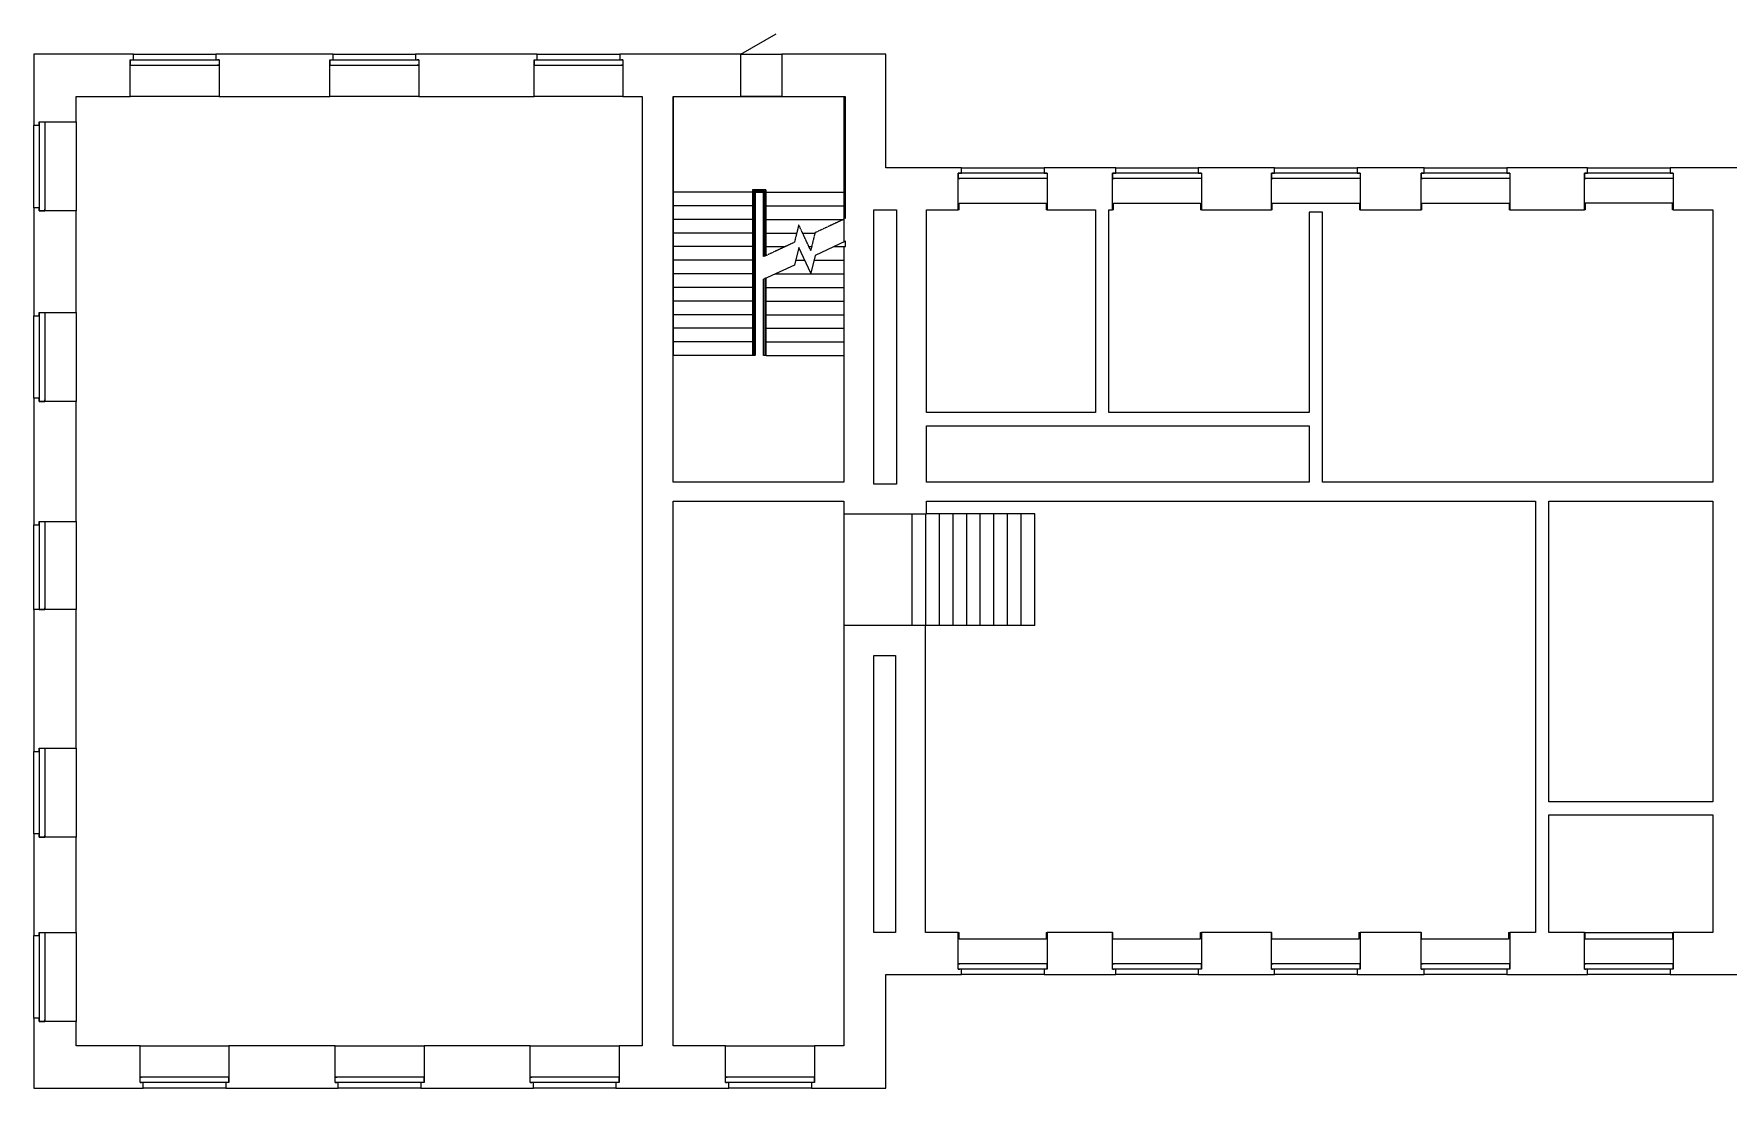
# Model space of a CAD drawing. Extents: x -1617 to 99819, y 14431 to 37839.
# Drawn here: x -1617 to 35726, y 14431 to 37661 of the extents above; entities that cross this region are included whole.
import ezdxf

# ---------------------------------------------------------------- set-up
doc = ezdxf.new("R2010")
doc.units = 0
doc.linetypes.add('ADSK_СВЕРХУ', pattern=[4.5, 3, -1.5])
doc.linetypes.add('ADSK_ШТРИХ_Ш3_П1_5', pattern=[4.5, 3, -1.5])
for name, color, linetype in [('_РАЗДЕЛИТЕЛЬ_ПОМЕЩЕНИЙ_', 4, 'ADSK_ШТРИХ_Ш3_П1_5'), ('ДВЕРИ', 7, 'CONTINUOUS'), ('КАРКАС_ИМПОСТ', 7, 'CONTINUOUS'), ('ЛЕСТНИЦЫ', 7, 'CONTINUOUS'), ('ОГРАЖДЕНИЕ', 7, 'CONTINUOUS'), ('ОКНА', 7, 'CONTINUOUS'), ('ПАНЕЛЬ', 7, 'CONTINUOUS'), ('ПЕРЕКРЫТИЯ', 7, 'CONTINUOUS'), ('ПОРУЧНИ', 7, 'CONTINUOUS'), ('СТЕНЫ', 7, 'CONTINUOUS'), ('СТЕНЫ_РАЗРЕЗ', 7, 'CONTINUOUS')]:
    doc.layers.add(name, color=color, linetype=linetype)

# ---------------------------------------------------------------- blocks, each defined once
blk = doc.blocks.new('ОГРАЖДЕНИЕ_-_ОГРАЖДЕНИЕ-22')
at = {"layer": 'ОГРАЖДЕНИЕ', "linetype": 'ADSK_СВЕРХУ'}
for p, q in [((15815.548367, 19937.741418), (15815.548367, 16287.341418)), ((16116.348367, 19937.741418), (15815.548367, 19937.741418)), ((15820.548367, 19932.741418), (15820.548367, 16287.341418)), ((16111.348367, 19932.741418), (15820.548367, 19932.741418)), ((15845.548367, 19907.741418), (15845.548367, 16287.341418)), ((16086.348367, 19907.741418), (15845.548367, 19907.741418)), ((15860.548367, 19892.741418), (15860.548367, 16287.341418)), ((16071.348367, 19892.741418), (15860.548367, 19892.741418)), ((15865.548367, 19887.741418), (15865.548367, 16287.341418)), ((16066.348367, 19887.741418), (15865.548367, 19887.741418)), ((15875.548367, 19877.741418), (15875.548367, 16287.341418)), ((16056.348367, 19877.741418), (15875.548367, 19877.741418)), ((16056.348367, 18467.664526), (16056.348367, 19877.741418)), ((16066.348367, 18467.851049), (16066.348367, 19887.741418)), ((16071.348367, 18470.182587), (16071.348367, 19892.741418)), ((16086.348367, 18477.177202), (16086.348367, 19907.741418)), ((16111.348367, 19887.341418), (16111.348367, 19932.741418)), ((16111.348367, 18488.834894), (16111.348367, 19887.341418)), ((16116.348367, 19887.341418), (16116.348367, 19937.741418)), ((16116.348367, 18491.166432), (16116.348367, 19887.341418)), ((15865.548367, 16287.341418), (15815.548367, 16287.341418)), ((15860.548367, 16287.341418), (15820.548367, 16287.341418)), ((15875.548367, 16287.341418), (15845.548367, 16287.341418))]:
    blk.add_line(p, q, dxfattribs=at)
at = {"layer": 'ПОРУЧНИ'}
for p, q in [((16065.948367, 17967.664526), (16056.348367, 17967.664526)), ((16065.948367, 17967.664526), (16056.348367, 17967.664526)), ((16056.348367, 16287.341418), (16056.348367, 17967.664526)), ((16071.348367, 17970.182587), (16065.948367, 17967.664526)), ((16071.348367, 17970.182587), (16065.948367, 17967.664526)), ((16111.348367, 17988.834894), (16071.348367, 17970.182587)), ((16111.348367, 17988.834894), (16071.348367, 17970.182587)), ((16111.348367, 17988.834894), (16071.348367, 17970.182587)), ((16071.348367, 16287.341418), (16071.348367, 17970.182587)), ((16116.348367, 17991.166432), (16111.348367, 17988.834894)), ((16111.348367, 16287.341418), (16111.348367, 17988.834894)), ((16116.348367, 16287.341418), (16116.348367, 17991.166432)), ((16071.348367, 16287.341418), (16056.348367, 16287.341418)), ((16111.348367, 16287.341418), (16071.348367, 16287.341418)), ((16116.348367, 16287.341418), (16111.348367, 16287.341418))]:
    blk.add_line(p, q, dxfattribs=at)
blk = doc.blocks.new('ИРНИТУ-ОКНО-ГОСТ23166-99_0')
at = {"layer": 'КАРКАС_ИМПОСТ'}
for p, q in [((-1018.1, -225), (941.9, -225)), ((-1018.1, -345), (-1018.1, -225)), ((-1018.1, -225), (-983.1, -225)), ((-1018.1, -345), (941.9, -345)), ((-1018.1, -345), (-983.1, -345)), ((941.9, -225), (906.9, -225)), ((941.9, -345), (906.9, -345)), ((941.9, -345), (941.9, -225))]:
    blk.add_line(p, q, dxfattribs=at)
blk = doc.blocks.new('ИРНИТУ-ОКНО-ГОСТ23166-99_1')
at = {"layer": 'КАРКАС_ИМПОСТ'}
for p, q in [((-1018.1, 345), (941.9, 345)), ((-1018.1, 345), (-1018.1, 225)), ((-1018.1, 345), (-983.1, 345)), ((-1018.1, 225), (941.9, 225)), ((-1018.1, 225), (-983.1, 225)), ((941.9, 345), (906.9, 345)), ((941.9, 225), (906.9, 225)), ((941.9, 345), (941.9, 225))]:
    blk.add_line(p, q, dxfattribs=at)
blk = doc.blocks.new('ИРНИТУ-ОКНО-ГОСТ23166-99_3')
at = {"layer": 'КАРКАС_ИМПОСТ'}
for p, q in [((-1018.1, 345), (941.9, 345)), ((-1018.1, 345), (-1018.1, 225)), ((-1018.1, 345), (-983.1, 345)), ((-1018.1, 225), (941.9, 225)), ((-1018.1, 225), (-983.1, 225)), ((941.9, 345), (906.9, 345)), ((941.9, 225), (906.9, 225)), ((941.9, 345), (941.9, 225))]:
    blk.add_line(p, q, dxfattribs=at)
blk = doc.blocks.new('ИРНИТУ-ОКНО-ГОСТ23166-99_5')
at = {"layer": 'КАРКАС_ИМПОСТ'}
for p, q in [((-1008.1, -225), (931.9, -225)), ((-1008.1, -345), (-1008.1, -225)), ((-1008.1, -225), (-973.1, -225)), ((-1008.1, -345), (931.9, -345)), ((-1008.1, -345), (-973.1, -345)), ((931.9, -225), (896.9, -225)), ((931.9, -345), (916.9, -345)), ((931.9, -345), (931.9, -225))]:
    blk.add_line(p, q, dxfattribs=at)
blk = doc.blocks.new('ИРНИТУ-ОКНО-ГОСТ23166-99_7')
at = {"layer": 'КАРКАС_ИМПОСТ'}
for p, q in [((-1018.1, -225), (941.9, -225)), ((-1018.1, -345), (-1018.1, -225)), ((-1018.1, -225), (-983.1, -225)), ((-1018.1, -345), (941.9, -345)), ((-1018.1, -345), (-983.1, -345)), ((941.9, -225), (906.9, -225)), ((941.9, -345), (906.9, -345)), ((941.9, -345), (941.9, -225))]:
    blk.add_line(p, q, dxfattribs=at)
blk = doc.blocks.new('AC_ДВЕРЬ_ОДНОПОЛЬНАЯ_ДЕРЕВ')
at = {"layer": 'ПАНЕЛЬ'}
blk.add_line((-450, 465), (329.422863, 915), dxfattribs=at)

msp = doc.modelspace()

# ---------------------------------------------------------------- linework, layer by layer
at = {"layer": '_РАЗДЕЛИТЕЛЬ_ПОМЕЩЕНИЙ_'}
msp.add_line((16233.267917, 27081.756443), (16233.267917, 24621.756443), dxfattribs=at)
at = {"layer": 'ЛЕСТНИЦЫ', "linetype": 'ADSK_СВЕРХУ'}
for p, q in [((12473.267917, 36275.670515), (12473.267917, 34173.011934)), ((16273.267917, 36275.670515), (12473.267917, 36275.670515)), ((16273.267917, 34173.011934), (16273.267917, 36275.670515)), ((14273.267917, 34173.011934), (12473.267917, 34173.011934)), ((12473.267917, 34173.011934), (12473.267917, 30573.011934)), ((14273.267917, 34173.011934), (12473.267917, 34173.011934)), ((14273.267917, 34173.011934), (14473.267917, 34173.011934)), ((14273.267917, 34173.011934), (14273.267917, 30573.011934)), ((14473.267917, 34173.011934), (16273.267917, 34173.011934)), ((14473.267917, 32753.335041), (14473.267917, 34173.011934)), ((14473.267917, 34173.011934), (16273.267917, 34173.011934)), ((16273.267917, 33592.688826), (16273.267917, 34173.011934)), ((14273.267917, 33873.011934), (12473.267917, 33873.011934)), ((14273.267917, 33873.011934), (12473.267917, 33873.011934)), ((14473.267917, 33873.011934), (16273.267917, 33873.011934)), ((14473.267917, 33873.011934), (16273.267917, 33873.011934)), ((14273.267917, 33573.011934), (12473.267917, 33573.011934)), ((14273.267917, 33573.011934), (12473.267917, 33573.011934)), ((14273.267917, 33273.011934), (12473.267917, 33273.011934)), ((14273.267917, 33273.011934), (12473.267917, 33273.011934)), ((14473.267917, 33573.011934), (16231.070685, 33573.011934)), ((14473.267917, 33573.011934), (16231.070685, 33573.011934)), ((14473.267917, 33273.011934), (15196.67134, 33273.011934)), ((14473.267917, 33273.011934), (15196.67134, 33273.011934)), ((15241.19971, 33456.233117), (15146.69097, 33067.357368)), ((15505.336124, 32889.79075), (15241.19971, 33456.233117)), ((15326.637151, 33273.011934), (15598.470631, 33273.011934)), ((15326.637151, 33273.011934), (15598.470631, 33273.011934)), ((15599.844864, 33278.666499), (15505.336124, 32889.79075)), ((16273.267917, 33592.688826), (15599.844864, 33278.666499)), ((14273.267917, 32973.011934), (12473.267917, 32973.011934)), ((14273.267917, 32973.011934), (12473.267917, 32973.011934)), ((15146.69097, 33067.357368), (14473.267917, 32753.335041)), ((14473.267917, 32973.011934), (14944.366533, 32973.011934)), ((14473.267917, 32973.011934), (14944.366533, 32973.011934)), ((15466.529449, 32973.011934), (15525.561425, 32973.011934)), ((15466.529449, 32973.011934), (15525.561425, 32973.011934)), ((16016.619993, 32973.011934), (16273.267917, 32973.011934)), ((14273.267917, 32673.011934), (12473.267917, 32673.011934)), ((14273.267917, 32673.011934), (12473.267917, 32673.011934)), ((15172.368272, 32673.011934), (15373.267917, 32673.011934)), ((15574.167562, 32673.011934), (16233.267917, 32673.011934)), ((14273.267917, 32373.011934), (12473.267917, 32373.011934)), ((14273.267917, 32373.011934), (12473.267917, 32373.011934)), ((14729.915841, 32373.011934), (16233.267917, 32373.011934)), ((14273.267917, 32073.011934), (12473.267917, 32073.011934)), ((14273.267917, 32073.011934), (12473.267917, 32073.011934)), ((14273.267917, 31773.011934), (12473.267917, 31773.011934)), ((14273.267917, 31773.011934), (12473.267917, 31773.011934)), ((14523.667917, 32073.011934), (16233.267917, 32073.011934)), ((14523.667917, 31773.011934), (16233.267917, 31773.011934)), ((14273.267917, 31473.011934), (12473.267917, 31473.011934)), ((14273.267917, 31473.011934), (12473.267917, 31473.011934)), ((14523.667917, 31473.011934), (16233.267917, 31473.011934)), ((14273.267917, 31173.011934), (12473.267917, 31173.011934)), ((14273.267917, 31173.011934), (12473.267917, 31173.011934)), ((14523.667917, 31173.011934), (16233.267917, 31173.011934)), ((14273.267917, 30873.011934), (12473.267917, 30873.011934)), ((14273.267917, 30873.011934), (12473.267917, 30873.011934)), ((14523.667917, 30873.011934), (16233.267917, 30873.011934)), ((14273.267917, 30573.011934), (12473.267917, 30573.011934)), ((14523.667917, 30573.011934), (16233.267917, 30573.011934)), ((18043.267917, 24621.756443), (18043.267917, 27081.756443)), ((18343.267917, 24621.756443), (18343.267917, 27081.756443)), ((18643.267917, 24621.756443), (18643.267917, 27081.756443)), ((18943.267917, 24621.756443), (18943.267917, 27081.756443)), ((19243.267917, 24621.756443), (19243.267917, 27081.756443)), ((19543.267917, 24621.756443), (19543.267917, 27081.756443)), ((19843.267917, 24621.756443), (19843.267917, 27081.756443)), ((20143.267917, 24621.756443), (20143.267917, 27081.756443)), ((20443.267917, 24621.756443), (20443.267917, 27081.756443))]:
    msp.add_line(p, q, dxfattribs=at)
at = {"layer": 'ЛЕСТНИЦЫ'}
for p, q in [((15241.19971, 32956.233117), (15146.69097, 32567.357368)), ((15505.336124, 32389.79075), (15241.19971, 32956.233117)), ((16273.267917, 33092.688826), (15599.844864, 32778.666499)), ((16016.619993, 32973.011934), (16273.267917, 32973.011934)), ((16273.267917, 32973.011934), (16273.267917, 33092.688826)), ((15146.69097, 32567.357368), (14473.267917, 32253.335041)), ((15172.368272, 32673.011934), (15373.267917, 32673.011934)), ((15599.844864, 32778.666499), (15505.336124, 32389.79075)), ((15574.167562, 32673.011934), (16233.267917, 32673.011934)), ((14729.915841, 32373.011934), (16233.267917, 32373.011934)), ((14523.667917, 32073.011934), (16233.267917, 32073.011934)), ((14523.667917, 31773.011934), (16233.267917, 31773.011934)), ((14523.667917, 31473.011934), (16233.267917, 31473.011934)), ((14523.667917, 31173.011934), (16233.267917, 31173.011934)), ((14523.667917, 30873.011934), (16233.267917, 30873.011934)), ((14523.667917, 30573.011934), (16233.267917, 30573.011934)), ((17743.267917, 24621.756443), (17743.267917, 27081.756443)), ((18043.267917, 24621.756443), (18043.267917, 27081.756443)), ((18343.267917, 27081.756443), (18058.267917, 27081.756443)), ((18643.267917, 27081.756443), (18343.267917, 27081.756443)), ((18343.267917, 24621.756443), (18343.267917, 27081.756443)), ((18943.267917, 27081.756443), (18643.267917, 27081.756443)), ((18643.267917, 24621.756443), (18643.267917, 27081.756443)), ((19243.267917, 27081.756443), (18943.267917, 27081.756443)), ((18943.267917, 24621.756443), (18943.267917, 27081.756443)), ((19543.267917, 27081.756443), (19243.267917, 27081.756443)), ((19243.267917, 24621.756443), (19243.267917, 27081.756443)), ((19843.267917, 27081.756443), (19543.267917, 27081.756443)), ((19543.267917, 24621.756443), (19543.267917, 27081.756443)), ((20143.267917, 27081.756443), (19843.267917, 27081.756443)), ((19843.267917, 24621.756443), (19843.267917, 27081.756443)), ((20443.267917, 27081.756443), (20143.267917, 27081.756443)), ((20143.267917, 24621.756443), (20143.267917, 27081.756443)), ((20443.267917, 24621.756443), (20443.267917, 27081.756443)), ((18043.267917, 24621.756443), (18033.267917, 24621.756443)), ((18343.267917, 24621.756443), (18043.267917, 24621.756443)), ((18643.267917, 24621.756443), (18343.267917, 24621.756443)), ((18943.267917, 24621.756443), (18643.267917, 24621.756443)), ((19243.267917, 24621.756443), (18943.267917, 24621.756443)), ((19543.267917, 24621.756443), (19243.267917, 24621.756443)), ((19843.267917, 24621.756443), (19543.267917, 24621.756443)), ((20143.267917, 24621.756443), (19843.267917, 24621.756443)), ((20443.267917, 24621.756443), (20143.267917, 24621.756443))]:
    msp.add_line(p, q, dxfattribs=at)
at = {"layer": 'ПЕРЕКРЫТИЯ'}
msp.add_line((17743.267917, 24621.756443), (17743.267917, 27081.756443), dxfattribs=at)
at = {"layer": 'СТЕНЫ'}
for p, q in [((577.242413, 37210.806009), (2397.242413, 37210.806009)), ((4977.242413, 37210.806009), (6797.242413, 37210.806009)), ((9477.242413, 37210.806009), (11297.242413, 37210.806009)), ((13965.767917, 37210.806009), (14865.767917, 37210.806009)), ((2467.242413, 36280.806009), (507.242413, 36280.806009)), ((6867.242413, 36280.806009), (4907.242413, 36280.806009)), ((11367.242413, 36280.806009), (9407.242413, 36280.806009)), ((14865.767917, 36280.806009), (13965.767917, 36280.806009)), ((-1616.732083, 33830.806009), (-1616.732083, 35650.806009)), ((-686.732083, 35720.806009), (-686.732083, 33760.806009)), ((18828.267917, 34710.806009), (20648.267917, 34710.806009)), ((22228.267917, 34710.806009), (24048.267917, 34710.806009)), ((25728.267917, 34710.806009), (27548.267917, 34710.806009)), ((29028.267917, 34710.806009), (30848.267917, 34710.806009)), ((32628.267917, 34710.806009), (34448.267917, 34710.806009)), ((18778.267917, 33780.806009), (18758.267917, 33780.806009)), ((18778.267917, 33780.806009), (18778.267917, 33930.806009)), ((18778.267917, 33930.806009), (20698.267917, 33930.806009)), ((20698.267917, 33930.806009), (20698.267917, 33780.806009)), ((20718.267917, 33780.806009), (20698.267917, 33780.806009)), ((22178.267917, 33780.806009), (22158.267917, 33780.806009)), ((22178.267917, 33780.806009), (22178.267917, 33930.806009)), ((22178.267917, 33930.806009), (24098.267917, 33930.806009)), ((24098.267917, 33930.806009), (24098.267917, 33780.806009)), ((24118.267917, 33780.806009), (24098.267917, 33780.806009)), ((25678.267917, 33780.806009), (25658.267917, 33780.806009)), ((25678.267917, 33780.806009), (25678.267917, 33930.806009)), ((25678.267917, 33930.806009), (27598.267917, 33930.806009)), ((27598.267917, 33930.806009), (27598.267917, 33780.806009)), ((27618.267917, 33780.806009), (27598.267917, 33780.806009)), ((28978.267917, 33780.806009), (28958.267917, 33780.806009)), ((28978.267917, 33780.806009), (28978.267917, 33930.806009)), ((28978.267917, 33930.806009), (30898.267917, 33930.806009)), ((30898.267917, 33930.806009), (30898.267917, 33780.806009)), ((30918.267917, 33780.806009), (30898.267917, 33780.806009)), ((32578.267917, 33780.806009), (32558.267917, 33780.806009)), ((32578.267917, 33930.806009), (32578.267917, 33780.806009)), ((34498.267917, 33930.806009), (32578.267917, 33930.806009)), ((34498.267917, 33780.806009), (34498.267917, 33930.806009)), ((34518.267917, 33780.806009), (34498.267917, 33780.806009)), ((-1616.732083, 29630.806009), (-1616.732083, 31450.806009)), ((-686.732083, 31520.806009), (-686.732083, 29560.806009)), ((-686.732083, 26915.489041), (-686.732083, 24975.489041)), ((-1616.732083, 24975.489041), (-1616.732083, 26845.489041)), ((-1616.732083, 20030.806009), (-1616.732083, 21850.806009)), ((-686.732083, 21920.806009), (-686.732083, 19960.806009)), ((-1616.732083, 15970.806009), (-1616.732083, 17790.806009)), ((-686.732083, 17860.806009), (-686.732083, 15900.806009)), ((18758.267917, 17860.806009), (18778.267917, 17860.806009)), ((18778.267917, 17710.806009), (18778.267917, 17860.806009)), ((20698.267917, 17710.806009), (18778.267917, 17710.806009)), ((20698.267917, 17860.806009), (20718.267917, 17860.806009)), ((20698.267917, 17860.806009), (20698.267917, 17710.806009)), ((22158.267917, 17860.806009), (22165.767917, 17860.806009)), ((22165.767917, 17710.806009), (22165.767917, 17860.806009)), ((24085.767917, 17710.806009), (22165.767917, 17710.806009)), ((24085.767917, 17860.806009), (24118.267917, 17860.806009)), ((24085.767917, 17860.806009), (24085.767917, 17710.806009)), ((25658.267917, 17860.806009), (25665.767917, 17860.806009)), ((25665.767917, 17710.806009), (25665.767917, 17860.806009)), ((27585.767917, 17710.806009), (25665.767917, 17710.806009)), ((27585.767917, 17860.806009), (27618.267917, 17860.806009)), ((27585.767917, 17860.806009), (27585.767917, 17710.806009)), ((28958.267917, 17860.806009), (28965.767917, 17860.806009)), ((28965.767917, 17710.806009), (28965.767917, 17860.806009)), ((30885.767917, 17710.806009), (28965.767917, 17710.806009)), ((30885.767917, 17860.806009), (30918.267917, 17860.806009)), ((30885.767917, 17860.806009), (30885.767917, 17710.806009)), ((32558.267917, 17860.806009), (34518.267917, 17860.806009)), ((32578.267917, 17710.806009), (32578.267917, 17860.806009)), ((34498.267917, 17710.806009), (32578.267917, 17710.806009)), ((34498.267917, 17860.806009), (34498.267917, 17710.806009)), ((20648.267917, 16930.806009), (18828.267917, 16930.806009)), ((24048.267917, 16930.806009), (22228.267917, 16930.806009)), ((27548.267917, 16930.806009), (25728.267917, 16930.806009)), ((30848.267917, 16930.806009), (29028.267917, 16930.806009)), ((34448.267917, 16930.806009), (32628.267917, 16930.806009)), ((723.267917, 15360.806009), (2683.267917, 15360.806009)), ((5023.267917, 15360.806009), (6983.267917, 15360.806009)), ((9323.267917, 15360.806009), (11283.267917, 15360.806009)), ((13629.920059, 15360.806009), (15589.920059, 15360.806009)), ((2613.267917, 14430.806009), (793.267917, 14430.806009)), ((6913.267917, 14430.806009), (5093.267917, 14430.806009)), ((11213.267917, 14430.806009), (9393.267917, 14430.806009)), ((15519.920059, 14430.806009), (13699.920059, 14430.806009))]:
    msp.add_line(p, q, dxfattribs=at)
at = {"layer": 'СТЕНЫ_РАЗРЕЗ'}
for p, q in [((-1616.732083, 37210.806009), (-1616.732083, 35650.806009)), ((577.242413, 37210.806009), (-1616.732083, 37210.806009)), ((507.242413, 36280.806009), (507.242413, 37090.806009)), ((507.242413, 37090.806009), (577.242413, 37090.806009)), ((577.242413, 37090.806009), (577.242413, 37210.806009)), ((4977.242413, 37210.806009), (2397.242413, 37210.806009)), ((2397.242413, 37210.806009), (2397.242413, 37090.806009)), ((2397.242413, 37090.806009), (2467.242413, 37090.806009)), ((2467.242413, 37090.806009), (2467.242413, 36280.806009)), ((4907.242413, 36280.806009), (4907.242413, 37090.806009)), ((4907.242413, 37090.806009), (4977.242413, 37090.806009)), ((4977.242413, 37090.806009), (4977.242413, 37210.806009)), ((9477.242413, 37210.806009), (6797.242413, 37210.806009)), ((6797.242413, 37210.806009), (6797.242413, 37090.806009)), ((6797.242413, 37090.806009), (6867.242413, 37090.806009)), ((6867.242413, 37090.806009), (6867.242413, 36280.806009)), ((9407.242413, 36280.806009), (9407.242413, 37090.806009)), ((9407.242413, 37090.806009), (9477.242413, 37090.806009)), ((9477.242413, 37090.806009), (9477.242413, 37210.806009)), ((13965.767917, 37210.806009), (11297.242413, 37210.806009)), ((11297.242413, 37210.806009), (11297.242413, 37090.806009)), ((11297.242413, 37090.806009), (11367.242413, 37090.806009)), ((11367.242413, 37090.806009), (11367.242413, 36280.806009)), ((13965.767917, 36280.806009), (13965.767917, 37210.806009)), ((17163.267917, 37210.806009), (14865.767917, 37210.806009)), ((14865.767917, 37210.806009), (14865.767917, 36280.806009)), ((17163.267917, 34710.806009), (17163.267917, 37210.806009)), ((-686.732083, 35720.806009), (-686.732083, 36280.806009)), ((-686.732083, 36280.806009), (507.242413, 36280.806009)), ((2467.242413, 36280.806009), (4907.242413, 36280.806009)), ((6867.242413, 36280.806009), (9407.242413, 36280.806009)), ((11367.242413, 36280.806009), (11793.267917, 36280.806009)), ((11793.267917, 36280.806009), (11793.267917, 15360.806009)), ((12473.267917, 36280.806009), (13965.767917, 36280.806009)), ((12473.267917, 27780.806009), (12473.267917, 36280.806009)), ((14865.767917, 36280.806009), (16233.267917, 36280.806009)), ((16233.267917, 36280.806009), (16233.267917, 33074.03652)), ((-1616.732083, 35650.806009), (-1496.732083, 35650.806009)), ((-1496.732083, 35650.806009), (-1496.732083, 35720.806009)), ((-1496.732083, 35720.806009), (-686.732083, 35720.806009)), ((18828.267917, 34710.806009), (17163.267917, 34710.806009)), ((18758.267917, 33780.806009), (18758.267917, 34590.806009)), ((18758.267917, 34590.806009), (18828.267917, 34590.806009)), ((18828.267917, 34590.806009), (18828.267917, 34710.806009)), ((22228.267917, 34710.806009), (20648.267917, 34710.806009)), ((20648.267917, 34710.806009), (20648.267917, 34590.806009)), ((20648.267917, 34590.806009), (20718.267917, 34590.806009)), ((20718.267917, 34590.806009), (20718.267917, 33780.806009)), ((22158.267917, 33780.806009), (22158.267917, 34590.806009)), ((22158.267917, 34590.806009), (22228.267917, 34590.806009)), ((22228.267917, 34590.806009), (22228.267917, 34710.806009)), ((25728.267917, 34710.806009), (24048.267917, 34710.806009)), ((24048.267917, 34710.806009), (24048.267917, 34590.806009)), ((24048.267917, 34590.806009), (24118.267917, 34590.806009)), ((24118.267917, 34590.806009), (24118.267917, 33780.806009)), ((25658.267917, 33780.806009), (25658.267917, 34590.806009)), ((25658.267917, 34590.806009), (25728.267917, 34590.806009)), ((25728.267917, 34590.806009), (25728.267917, 34710.806009)), ((29028.267917, 34710.806009), (27548.267917, 34710.806009)), ((27548.267917, 34710.806009), (27548.267917, 34590.806009)), ((27548.267917, 34590.806009), (27618.267917, 34590.806009)), ((27618.267917, 34590.806009), (27618.267917, 33780.806009)), ((28958.267917, 33780.806009), (28958.267917, 34590.806009)), ((28958.267917, 34590.806009), (29028.267917, 34590.806009)), ((29028.267917, 34590.806009), (29028.267917, 34710.806009)), ((32628.267917, 34710.806009), (30848.267917, 34710.806009)), ((30848.267917, 34710.806009), (30848.267917, 34590.806009)), ((30848.267917, 34590.806009), (30918.267917, 34590.806009)), ((30918.267917, 34590.806009), (30918.267917, 33780.806009)), ((32558.267917, 33780.806009), (32558.267917, 34590.806009)), ((32558.267917, 34590.806009), (32628.267917, 34590.806009)), ((32628.267917, 34590.806009), (32628.267917, 34710.806009)), ((36328.267917, 34710.806009), (34448.267917, 34710.806009)), ((34448.267917, 34710.806009), (34448.267917, 34590.806009)), ((34448.267917, 34590.806009), (34518.267917, 34590.806009)), ((34518.267917, 34590.806009), (34518.267917, 33780.806009)), ((-1496.732083, 33830.806009), (-1616.732083, 33830.806009)), ((-1616.732083, 33830.806009), (-1616.732083, 31450.806009)), ((-1496.732083, 33760.806009), (-1496.732083, 33830.806009)), ((-686.732083, 33760.806009), (-1496.732083, 33760.806009)), ((-686.732083, 31520.806009), (-686.732083, 33760.806009)), ((16893.267917, 33780.806009), (17398.267917, 33780.806009)), ((16893.267917, 27741.756443), (16893.267917, 33780.806009)), ((17398.267917, 33780.806009), (17398.267917, 27741.756443)), ((18058.267917, 33780.806009), (18758.267917, 33780.806009)), ((18058.267917, 29315.806009), (18058.267917, 33780.806009)), ((20718.267917, 33780.806009), (21783.267917, 33780.806009)), ((21783.267917, 33780.806009), (21783.267917, 29315.806009)), ((22073.267917, 33780.806009), (22158.267917, 33780.806009)), ((22073.267917, 29315.806009), (22073.267917, 33780.806009)), ((24118.267917, 33780.806009), (25658.267917, 33780.806009)), ((26493.267917, 33730.806009), (26493.267917, 29315.806009)), ((26783.267917, 33730.806009), (26493.267917, 33730.806009)), ((26783.267917, 27780.806009), (26783.267917, 33730.806009)), ((27618.267917, 33780.806009), (28958.267917, 33780.806009)), ((30918.267917, 33780.806009), (32558.267917, 33780.806009)), ((34518.267917, 33780.806009), (35385.767917, 33780.806009)), ((35385.767917, 33780.806009), (35385.767917, 27780.806009)), ((16233.267917, 32973.011934), (16233.267917, 27780.806009)), ((-1616.732083, 31450.806009), (-1496.732083, 31450.806009)), ((-1496.732083, 31450.806009), (-1496.732083, 31520.806009)), ((-1496.732083, 31520.806009), (-686.732083, 31520.806009)), ((-1496.732083, 29630.806009), (-1616.732083, 29630.806009)), ((-1616.732083, 29630.806009), (-1616.732083, 26845.489041)), ((-1496.732083, 29560.806009), (-1496.732083, 29630.806009)), ((-686.732083, 29560.806009), (-1496.732083, 29560.806009)), ((-686.732083, 26915.489041), (-686.732083, 29560.806009)), ((21783.267917, 29315.806009), (18058.267917, 29315.806009)), ((26493.267917, 29315.806009), (22073.267917, 29315.806009)), ((18058.267917, 27780.806009), (18058.267917, 29025.806009)), ((18058.267917, 29025.806009), (26493.267917, 29025.806009)), ((26493.267917, 29025.806009), (26493.267917, 27780.806009)), ((16233.267917, 27780.806009), (12473.267917, 27780.806009)), ((17398.267917, 27741.756443), (16893.267917, 27741.756443)), ((26493.267917, 27780.806009), (18058.267917, 27780.806009)), ((35385.767917, 27780.806009), (26783.267917, 27780.806009)), ((12473.267917, 15360.806009), (12473.267917, 27360.806009)), ((12473.267917, 27360.806009), (16233.267917, 27360.806009)), ((16233.267917, 27360.806009), (16233.267917, 27081.756443)), ((18058.267917, 27081.756443), (18058.267917, 27360.806009)), ((18058.267917, 27360.806009), (31480.767917, 27360.806009)), ((31480.767917, 27360.806009), (31480.767917, 17860.806009)), ((31770.767917, 27360.806009), (35385.767917, 27360.806009)), ((31770.767917, 20740.806009), (31770.767917, 27360.806009)), ((35385.767917, 27360.806009), (35385.767917, 20740.806009)), ((-1496.732083, 26845.489041), (-1496.732083, 26915.489041)), ((-1496.732083, 26915.489041), (-686.732083, 26915.489041)), ((16233.267917, 27081.756443), (18058.267917, 27081.756443)), ((-1616.732083, 26845.489041), (-1496.732083, 26845.489041)), ((-686.732083, 24975.489041), (-1616.732083, 24975.489041)), ((-1616.732083, 24975.489041), (-1616.732083, 21850.806009)), ((-686.732083, 21920.806009), (-686.732083, 24975.489041)), ((16233.267917, 24621.756443), (16233.267917, 15360.806009)), ((18033.267917, 24621.756443), (16233.267917, 24621.756443)), ((18033.267917, 17860.806009), (18033.267917, 24621.756443)), ((16893.267917, 17860.806009), (16893.267917, 23961.756443)), ((16893.267917, 23961.756443), (17373.267917, 23961.756443)), ((17373.267917, 23961.756443), (17373.267917, 17860.806009)), ((-1616.732083, 21850.806009), (-1496.732083, 21850.806009)), ((-1496.732083, 21850.806009), (-1496.732083, 21920.806009)), ((-1496.732083, 21920.806009), (-686.732083, 21920.806009)), ((35385.767917, 20740.806009), (31770.767917, 20740.806009)), ((31770.767917, 17860.806009), (31770.767917, 20450.806009)), ((31770.767917, 20450.806009), (35385.767917, 20450.806009)), ((35385.767917, 20450.806009), (35385.767917, 17860.806009)), ((-1496.732083, 20030.806009), (-1616.732083, 20030.806009)), ((-1616.732083, 20030.806009), (-1616.732083, 17790.806009)), ((-1496.732083, 19960.806009), (-1496.732083, 20030.806009)), ((-686.732083, 19960.806009), (-1496.732083, 19960.806009)), ((-686.732083, 17860.806009), (-686.732083, 19960.806009)), ((-1616.732083, 17790.806009), (-1496.732083, 17790.806009)), ((-1496.732083, 17790.806009), (-1496.732083, 17860.806009)), ((-1496.732083, 17860.806009), (-686.732083, 17860.806009)), ((17373.267917, 17860.806009), (16893.267917, 17860.806009)), ((18758.267917, 17860.806009), (18033.267917, 17860.806009)), ((18758.267917, 17050.806009), (18758.267917, 17860.806009)), ((22158.267917, 17860.806009), (20718.267917, 17860.806009)), ((20718.267917, 17860.806009), (20718.267917, 17050.806009)), ((22158.267917, 17050.806009), (22158.267917, 17860.806009)), ((25658.267917, 17860.806009), (24118.267917, 17860.806009)), ((24118.267917, 17860.806009), (24118.267917, 17050.806009)), ((25658.267917, 17050.806009), (25658.267917, 17860.806009)), ((28958.267917, 17860.806009), (27618.267917, 17860.806009)), ((27618.267917, 17860.806009), (27618.267917, 17050.806009)), ((28958.267917, 17050.806009), (28958.267917, 17860.806009)), ((31480.767917, 17860.806009), (30918.267917, 17860.806009)), ((30918.267917, 17860.806009), (30918.267917, 17050.806009)), ((32558.267917, 17860.806009), (31770.767917, 17860.806009)), ((32558.267917, 17050.806009), (32558.267917, 17860.806009)), ((35385.767917, 17860.806009), (34518.267917, 17860.806009)), ((34518.267917, 17860.806009), (34518.267917, 17050.806009)), ((17163.267917, 16930.806009), (18828.267917, 16930.806009)), ((17163.267917, 14430.806009), (17163.267917, 16930.806009)), ((18828.267917, 17050.806009), (18758.267917, 17050.806009)), ((18828.267917, 16930.806009), (18828.267917, 17050.806009)), ((20718.267917, 17050.806009), (20648.267917, 17050.806009)), ((20648.267917, 17050.806009), (20648.267917, 16930.806009)), ((20648.267917, 16930.806009), (22228.267917, 16930.806009)), ((22228.267917, 17050.806009), (22158.267917, 17050.806009)), ((22228.267917, 16930.806009), (22228.267917, 17050.806009)), ((24118.267917, 17050.806009), (24048.267917, 17050.806009)), ((24048.267917, 17050.806009), (24048.267917, 16930.806009)), ((24048.267917, 16930.806009), (25728.267917, 16930.806009)), ((25728.267917, 17050.806009), (25658.267917, 17050.806009)), ((25728.267917, 16930.806009), (25728.267917, 17050.806009)), ((27618.267917, 17050.806009), (27548.267917, 17050.806009)), ((27548.267917, 17050.806009), (27548.267917, 16930.806009)), ((27548.267917, 16930.806009), (29028.267917, 16930.806009)), ((29028.267917, 17050.806009), (28958.267917, 17050.806009)), ((29028.267917, 16930.806009), (29028.267917, 17050.806009)), ((30918.267917, 17050.806009), (30848.267917, 17050.806009)), ((30848.267917, 17050.806009), (30848.267917, 16930.806009)), ((30848.267917, 16930.806009), (32628.267917, 16930.806009)), ((32628.267917, 17050.806009), (32558.267917, 17050.806009)), ((32628.267917, 16930.806009), (32628.267917, 17050.806009)), ((34518.267917, 17050.806009), (34448.267917, 17050.806009)), ((34448.267917, 17050.806009), (34448.267917, 16930.806009)), ((34448.267917, 16930.806009), (36328.267917, 16930.806009)), ((-1616.732083, 15970.806009), (-1616.732083, 14430.806009)), ((-1496.732083, 15970.806009), (-1616.732083, 15970.806009)), ((-1496.732083, 15900.806009), (-1496.732083, 15970.806009)), ((-686.732083, 15900.806009), (-1496.732083, 15900.806009)), ((-686.732083, 15360.806009), (-686.732083, 15900.806009)), ((723.267917, 15360.806009), (-686.732083, 15360.806009)), ((723.267917, 14550.806009), (723.267917, 15360.806009)), ((5023.267917, 15360.806009), (2683.267917, 15360.806009)), ((2683.267917, 15360.806009), (2683.267917, 14550.806009)), ((5023.267917, 14550.806009), (5023.267917, 15360.806009)), ((9323.267917, 15360.806009), (6983.267917, 15360.806009)), ((6983.267917, 15360.806009), (6983.267917, 14550.806009)), ((9323.267917, 14550.806009), (9323.267917, 15360.806009)), ((11793.267917, 15360.806009), (11283.267917, 15360.806009)), ((11283.267917, 15360.806009), (11283.267917, 14550.806009)), ((13629.920059, 15360.806009), (12473.267917, 15360.806009)), ((13629.920059, 14550.806009), (13629.920059, 15360.806009)), ((16233.267917, 15360.806009), (15589.920059, 15360.806009)), ((15589.920059, 15360.806009), (15589.920059, 14550.806009)), ((-1616.732083, 14430.806009), (793.267917, 14430.806009)), ((793.267917, 14550.806009), (723.267917, 14550.806009)), ((793.267917, 14430.806009), (793.267917, 14550.806009)), ((2683.267917, 14550.806009), (2613.267917, 14550.806009)), ((2613.267917, 14550.806009), (2613.267917, 14430.806009)), ((2613.267917, 14430.806009), (5093.267917, 14430.806009)), ((5093.267917, 14550.806009), (5023.267917, 14550.806009)), ((5093.267917, 14430.806009), (5093.267917, 14550.806009)), ((6983.267917, 14550.806009), (6913.267917, 14550.806009)), ((6913.267917, 14550.806009), (6913.267917, 14430.806009)), ((6913.267917, 14430.806009), (9393.267917, 14430.806009)), ((9393.267917, 14550.806009), (9323.267917, 14550.806009)), ((9393.267917, 14430.806009), (9393.267917, 14550.806009)), ((11283.267917, 14550.806009), (11213.267917, 14550.806009)), ((11213.267917, 14550.806009), (11213.267917, 14430.806009)), ((11213.267917, 14430.806009), (13699.920059, 14430.806009)), ((13699.920059, 14550.806009), (13629.920059, 14550.806009)), ((13699.920059, 14430.806009), (13699.920059, 14550.806009)), ((15589.920059, 14550.806009), (15519.920059, 14550.806009)), ((15519.920059, 14550.806009), (15519.920059, 14430.806009)), ((15519.920059, 14430.806009), (17163.267917, 14430.806009))]:
    msp.add_line(p, q, dxfattribs=at)

# ---------------------------------------------------------------- block references
at = {"layer": 'ДВЕРИ'}
msp.add_blockref('AC_ДВЕРЬ_ОДНОПОЛЬНАЯ_ДЕРЕВ', (14415.767917, 36745.806009), dxfattribs=at)
at = {"layer": 'ОГРАЖДЕНИЕ'}
msp.add_blockref('ОГРАЖДЕНИЕ_-_ОГРАЖДЕНИЕ-22', (-1592.68045, 14285.670515), dxfattribs=at)
at = {"layer": 'ОКНА'}
for p in [(1525.342413, 36745.806009), (5925.342413, 36745.806009), (10425.342413, 36745.806009)]:
    msp.add_blockref('ИРНИТУ-ОКНО-ГОСТ23166-99_3', p, dxfattribs=at)
for name, p, rotation in [('ИРНИТУ-ОКНО-ГОСТ23166-99_0', (-1151.732083, 34702.706009), 270), ('ИРНИТУ-ОКНО-ГОСТ23166-99_7', (19700.167917, 34245.806009), 180), ('ИРНИТУ-ОКНО-ГОСТ23166-99_7', (23100.167917, 34245.806009), 180), ('ИРНИТУ-ОКНО-ГОСТ23166-99_7', (26600.167917, 34245.806009), 180), ('ИРНИТУ-ОКНО-ГОСТ23166-99_7', (29900.167917, 34245.806009), 180), ('ИРНИТУ-ОКНО-ГОСТ23166-99_7', (33500.167917, 34245.806009), 180), ('ИРНИТУ-ОКНО-ГОСТ23166-99_0', (-1151.732083, 30502.706009), 270), ('ИРНИТУ-ОКНО-ГОСТ23166-99_5', (-1151.732083, 25907.389041), 270), ('ИРНИТУ-ОКНО-ГОСТ23166-99_0', (-1151.732083, 20902.706009), 270), ('ИРНИТУ-ОКНО-ГОСТ23166-99_0', (-1151.732083, 16842.706009), 270), ('ИРНИТУ-ОКНО-ГОСТ23166-99_1', (19700.167917, 17395.806009), 180), ('ИРНИТУ-ОКНО-ГОСТ23166-99_1', (23100.167917, 17395.806009), 180), ('ИРНИТУ-ОКНО-ГОСТ23166-99_1', (26600.167917, 17395.806009), 180), ('ИРНИТУ-ОКНО-ГОСТ23166-99_1', (29900.167917, 17395.806009), 180), ('ИРНИТУ-ОКНО-ГОСТ23166-99_1', (33500.167917, 17395.806009), 180), ('ИРНИТУ-ОКНО-ГОСТ23166-99_3', (1665.167917, 14895.806009), 180), ('ИРНИТУ-ОКНО-ГОСТ23166-99_3', (5965.167917, 14895.806009), 180), ('ИРНИТУ-ОКНО-ГОСТ23166-99_3', (10265.167917, 14895.806009), 180), ('ИРНИТУ-ОКНО-ГОСТ23166-99_3', (14571.820059, 14895.806009), 180)]:
    msp.add_blockref(name, p, dxfattribs=dict(at, rotation=rotation))

doc.saveas('drawing.dxf')
